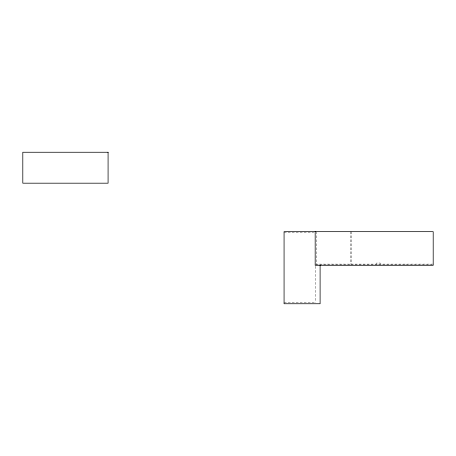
<?xml version="1.0" encoding="UTF-8"?>
<svg xmlns="http://www.w3.org/2000/svg" width="456" height="456" viewBox="0 0 456 456"><rect width="100%" height="100%" fill="white"/><g stroke="black" fill="none" stroke-linecap="round" stroke-linejoin="round"><path stroke-width="0.34" stroke-dasharray="2.28 1.71" d="M284.071 232.754L313.768 232.754M315.181 264.104L433.2 264.104M316.014 264.229L350.801 264.229M350.92 264.229L378.246 264.229M378.429 264.229L405.754 264.229M405.874 264.229L431.798 264.229M284.071 302.664L315.181 302.664M380.167 264.104L380.167 263.026L376.565 263.026L376.565 264.104M351.399 231.676L351.399 264.104M350.316 231.676L350.316 264.104M316.264 231.676L316.264 264.104M315.181 266.298L315.181 302.334"/><path stroke-width="0.68" d="M320.106 265.306L320.106 303.747L284.071 303.747L284.071 231.676L433.2 231.676L433.2 265.306L315.181 265.306L315.181 231.676M108.083 152.253L22.8 152.253L22.8 183.187L108.083 183.187L108.083 152.253"/></g></svg>
